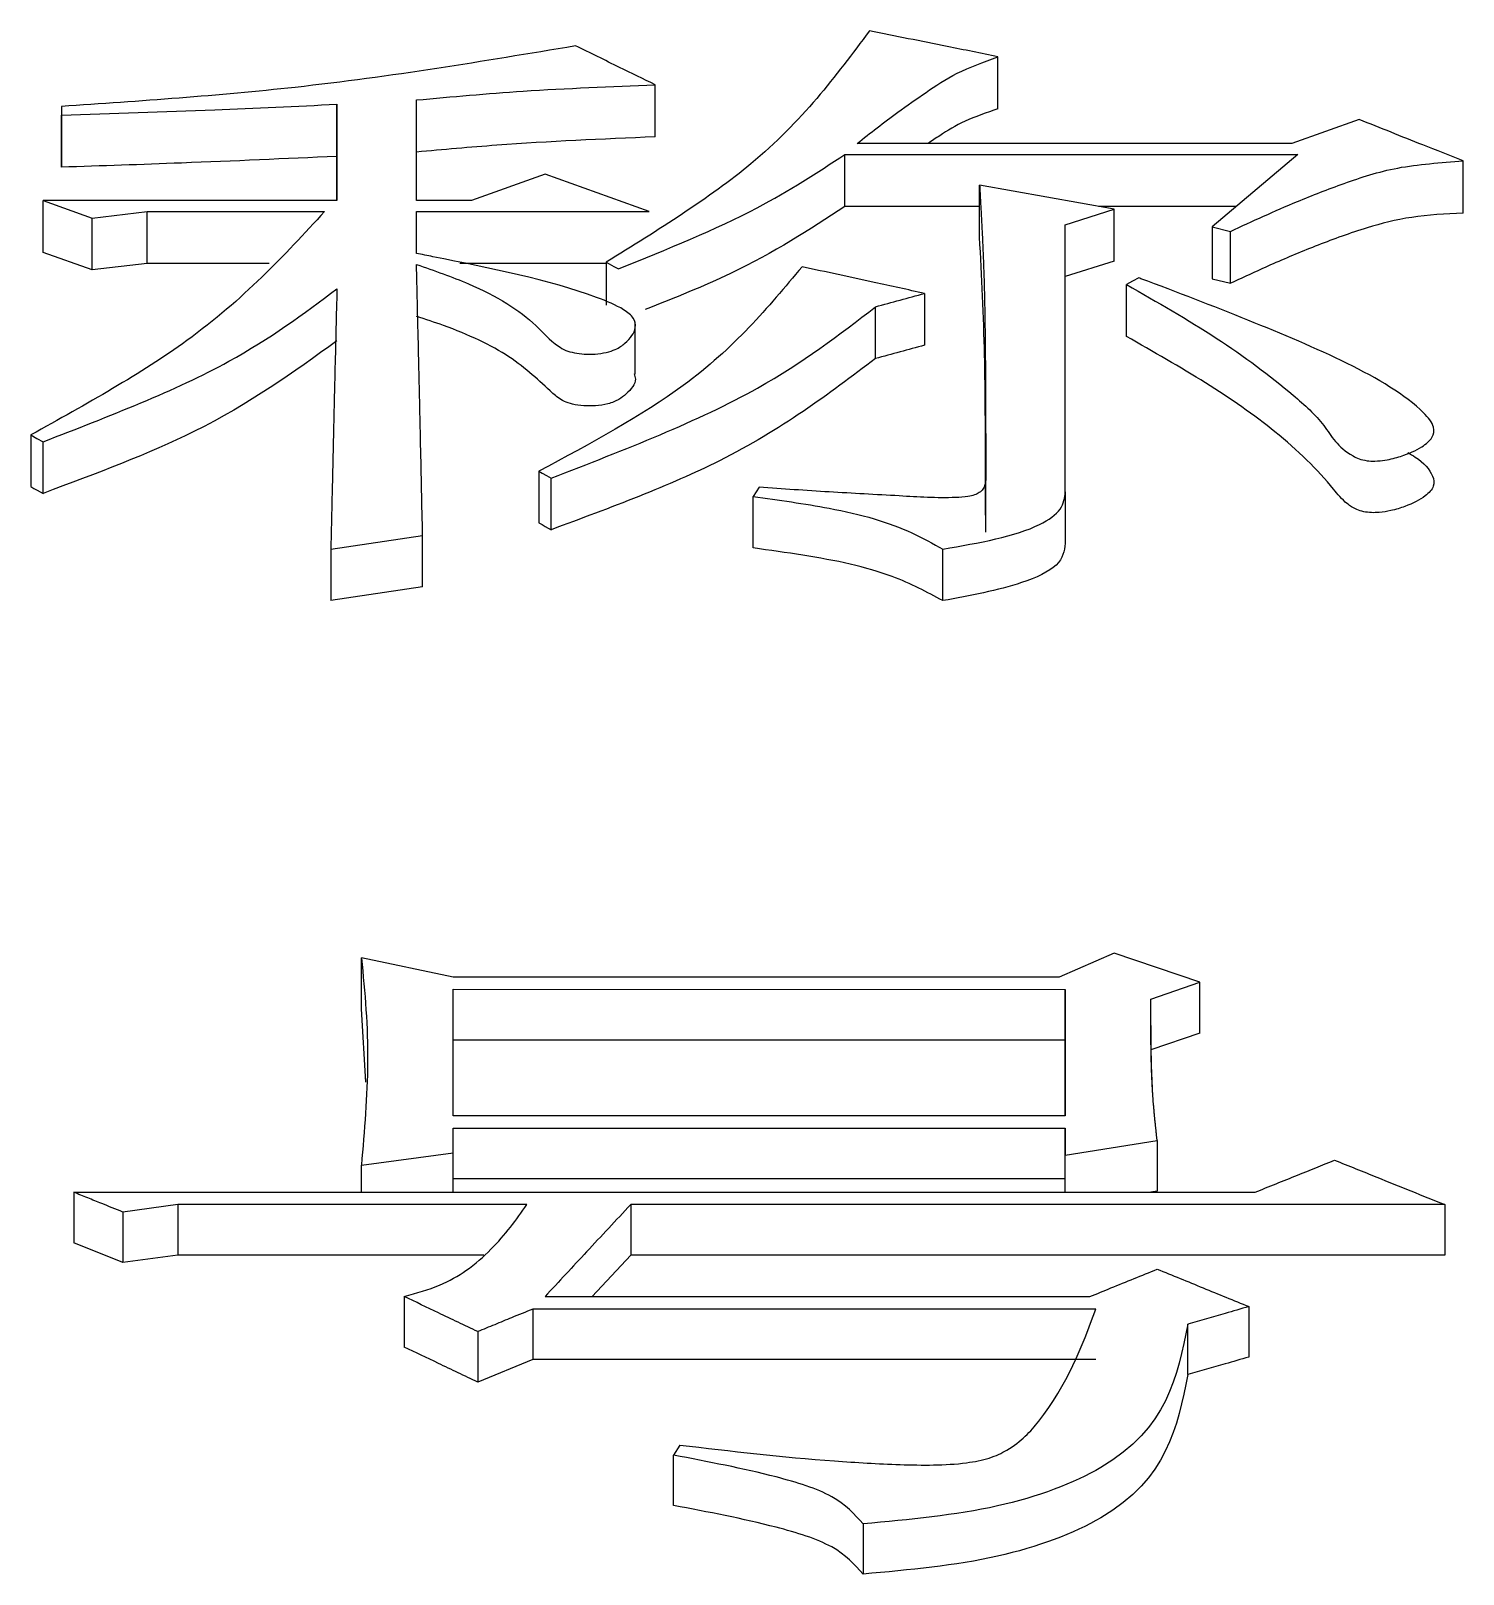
# Model space of a CAD drawing. Header units: millimetres. Extents: x 2251 to 4395, y 932 to 2449.
# Drawn here: x 2746.533 to 2749.064, y 2281.729 to 2284.456 of the extents above; entities that cross this region are included whole.
import ezdxf

# ---------------------------------------------------------------- set-up
doc = ezdxf.new("R2010")
doc.units = ezdxf.units.MM

msp = doc.modelspace()

# ---------------------------------------------------------------- linework, layer by layer
at = {"color": 7, "linetype": 'Continuous', "lineweight": 25}
for p, q in [((2747.6361, 2284.2691), (2747.6361, 2284.3612)), ((2746.5868, 2284.3229), (2746.5868, 2284.3075)), ((2746.5868, 2284.3229), (2746.5868, 2284.2309)), ((2747.0736, 2284.3267), (2747.0736, 2284.1568)), ((2747.0736, 2284.2347), (2747.0736, 2284.3267)), ((2747.2142, 2284.1568), (2747.2142, 2284.3344)), ((2746.5868, 2284.2155), (2746.5868, 2284.3075)), ((2748.8801, 2284.2998), (2748.7611, 2284.2574)), ((2747.0736, 2284.1568), (2747.0736, 2284.2347)), ((2747.9714, 2284.1462), (2747.9714, 2284.2381)), ((2747.9714, 2284.2381), (2748.7719, 2284.2381)), ((2748.7611, 2284.2574), (2747.9931, 2284.2574)), ((2748.7719, 2284.2381), (2748.6205, 2284.11)), ((2746.5868, 2284.2309), (2746.5868, 2284.2155)), ((2749.064, 2284.1346), (2749.064, 2284.2265)), ((2747.4414, 2284.2033), (2747.3116, 2284.1568)), ((2747.6253, 2284.1373), (2747.4414, 2284.2033)), ((2748.4474, 2284.1412), (2748.2094, 2284.1839)), ((2748.2094, 2284.0921), (2748.2094, 2284.1839)), ((2746.5544, 2284.1568), (2746.6409, 2284.1257)), ((2747.0736, 2284.1568), (2746.5544, 2284.1568)), ((2746.5544, 2284.065), (2746.5544, 2284.1568)), ((2747.3116, 2284.1568), (2747.2142, 2284.1568)), ((2746.6409, 2284.1257), (2746.7383, 2284.1374)), ((2746.6409, 2284.0339), (2746.6409, 2284.1257)), ((2746.7383, 2284.1374), (2747.0519, 2284.1373)), ((2747.2142, 2284.1373), (2747.6253, 2284.1373)), ((2747.2142, 2284.0632), (2747.2142, 2284.1373)), ((2748.2094, 2284.1462), (2747.9714, 2284.1462)), ((2748.3609, 2284.1139), (2748.4474, 2284.1412)), ((2748.6633, 2284.1462), (2748.4194, 2284.1462)), ((2748.4474, 2284.0494), (2748.4474, 2284.1412)), ((2748.3609, 2283.6419), (2748.3609, 2284.1139)), ((2748.6205, 2284.11), (2748.6529, 2284.1022)), ((2748.6205, 2284.11), (2748.6205, 2284.0183)), ((2748.6529, 2284.0105), (2748.6529, 2284.1022)), ((2746.6409, 2284.0339), (2746.5544, 2284.065)), ((2746.7383, 2284.0456), (2746.6409, 2284.0339)), ((2746.954, 2284.0456), (2746.7383, 2284.0456)), ((2747.5495, 2284.0456), (2747.2908, 2284.0456)), ((2747.5495, 2284.0475), (2747.5495, 2283.9716)), ((2748.4474, 2284.0494), (2748.3609, 2284.0222)), ((2748.6205, 2284.0183), (2748.6529, 2284.0105)), ((2748.1121, 2283.9925), (2748.1121, 2283.9009)), ((2748.469, 2283.9166), (2748.469, 2284.0082)), ((2748.0255, 2283.8773), (2748.0255, 2283.9689)), ((2747.6008, 2283.9328), (2747.6008, 2283.9423)), ((2747.6008, 2283.8497), (2747.6008, 2283.9318)), ((2746.5327, 2283.7424), (2746.5327, 2283.6512)), ((2746.5543, 2283.6392), (2746.5543, 2283.7304)), ((2747.4306, 2283.6782), (2747.4305, 2283.587)), ((2747.4522, 2283.575), (2747.4522, 2283.6661)), ((2748.2202, 2283.5709), (2748.2202, 2283.662)), ((2747.82, 2283.6499), (2747.8092, 2283.6338)), ((2748.3609, 2283.6419), (2748.3609, 2283.5507)), ((2747.0628, 2283.5407), (2747.225, 2283.565)), ((2747.225, 2283.474), (2747.225, 2283.565)), ((2747.0628, 2283.5407), (2747.0628, 2283.4497)), ((2748.1445, 2283.4497), (2748.1445, 2283.5406)), ((2747.225, 2283.474), (2747.0628, 2283.4497)), ((2747.1169, 2282.7283), (2747.1169, 2282.8183)), ((2747.2791, 2282.7842), (2747.1169, 2282.8183)), ((2748.4474, 2282.8268), (2748.3501, 2282.7842)), ((2748.5989, 2282.7756), (2748.4474, 2282.8268)), ((2748.3501, 2282.7842), (2747.2791, 2282.7842)), ((2747.2791, 2282.7629), (2748.3609, 2282.7628)), ((2747.2792, 2282.5391), (2747.2791, 2282.7629)), ((2748.3609, 2282.7628), (2748.3609, 2282.5391)), ((2748.3609, 2282.6729), (2748.3609, 2282.7628)), ((2748.5123, 2282.7457), (2748.5989, 2282.7756)), ((2748.5989, 2282.6856), (2748.5989, 2282.7756)), ((2748.5123, 2282.7264), (2748.5123, 2282.7457)), ((2747.1247, 2282.599), (2747.1169, 2282.7283)), ((2748.5989, 2282.6856), (2748.5123, 2282.6558)), ((2748.3609, 2282.6729), (2747.2791, 2282.6729)), ((2748.3609, 2282.5391), (2748.3609, 2282.6729)), ((2748.3609, 2282.5391), (2747.2792, 2282.5391)), ((2747.2792, 2282.5174), (2748.3609, 2282.5174)), ((2747.2792, 2282.474), (2747.2792, 2282.5174)), ((2748.3609, 2282.5174), (2748.3609, 2282.4696)), ((2748.3609, 2282.4278), (2748.3609, 2282.5174)), ((2748.3609, 2282.4696), (2748.5231, 2282.4957)), ((2748.5231, 2282.4957), (2748.5231, 2282.4061)), ((2747.1169, 2282.4523), (2747.2792, 2282.474)), ((2747.2792, 2282.4043), (2747.2792, 2282.474)), ((2748.3609, 2282.4043), (2748.3609, 2282.4696)), ((2747.1169, 2282.4043), (2747.1169, 2282.4523)), ((2748.3609, 2282.4278), (2747.2792, 2282.4278)), ((2748.3609, 2282.4043), (2748.3609, 2282.4278)), ((2748.5231, 2282.4061), (2748.5118, 2282.4043)), ((2746.6085, 2282.4043), (2748.6962, 2282.4043)), ((2746.6085, 2282.4043), (2746.6085, 2282.3148)), ((2746.7924, 2282.3825), (2746.695, 2282.3693)), ((2747.409, 2282.3824), (2746.7924, 2282.3825)), ((2746.7924, 2282.3825), (2746.7924, 2282.293)), ((2749.0316, 2282.3824), (2747.5929, 2282.3824)), ((2747.5929, 2282.3824), (2747.5929, 2282.293)), ((2749.0316, 2282.3824), (2749.0316, 2282.2929)), ((2746.695, 2282.3693), (2746.695, 2282.2799)), ((2746.695, 2282.2799), (2746.6085, 2282.3148)), ((2746.7924, 2282.293), (2746.695, 2282.2799)), ((2747.3334, 2282.293), (2746.7924, 2282.293)), ((2747.5929, 2282.293), (2747.5247, 2282.2199)), ((2749.0316, 2282.2929), (2747.5929, 2282.293)), ((2747.1926, 2282.2199), (2747.1926, 2282.1307)), ((2747.4414, 2282.2199), (2748.4042, 2282.2199)), ((2748.415, 2282.1978), (2747.4198, 2282.1978)), ((2747.4198, 2282.1978), (2747.4198, 2282.1086)), ((2748.6854, 2282.2022), (2748.6854, 2282.113)), ((2748.5772, 2282.0821), (2748.5772, 2282.1713)), ((2747.3224, 2282.158), (2747.3224, 2282.0688)), ((2747.4198, 2282.1086), (2747.3224, 2282.0688)), ((2748.415, 2282.1086), (2747.4198, 2282.1086)), ((2747.6794, 2281.9576), (2747.6686, 2281.9397)), ((2747.6686, 2281.8508), (2747.6686, 2281.9397)), ((2748.0039, 2281.8182), (2748.0039, 2281.7295))]:
    msp.add_line(p, q, dxfattribs=at)
at = {"color": 7, "linetype": 'Continuous', "lineweight": 25, "flags": 128}
for points in [[(2746.7383, 2284.0456), (2746.7383, 2284.0685), (2746.7383, 2284.0915), (2746.7383, 2284.1144), (2746.7383, 2284.1374)], [(2747.5495, 2284.0475), (2747.555, 2284.0445), (2747.5631, 2284.0402), (2747.5712, 2284.0358)], [(2748.4906, 2284.02), (2748.4798, 2284.0141), (2748.469, 2284.0082)], [(2746.5327, 2283.7424), (2746.5435, 2283.7364), (2746.5543, 2283.7304)], [(2747.4306, 2283.6782), (2747.4361, 2283.6751), (2747.4441, 2283.6706), (2747.4522, 2283.6661)], [(2746.5327, 2283.6512), (2746.5382, 2283.6481), (2746.5437, 2283.6451), (2746.5543, 2283.6392)], [(2747.8092, 2283.5427), (2747.8092, 2283.5797), (2747.8092, 2283.6068), (2747.8092, 2283.6338)], [(2747.4306, 2283.587), (2747.4361, 2283.5839), (2747.4416, 2283.5809), (2747.4522, 2283.575)]]:
    msp.add_lwpolyline(points, dxfattribs=at)
at = {"color": 7, "linetype": 'Continuous', "lineweight": 25}
for points, knots in [([(2748.0147, 2284.4564), (2747.9552, 2284.3765), (2747.8483, 2284.233), (2747.6412, 2284.1045), (2747.5495, 2284.0475)], [0, 0, 0, 0, 0.556899, 1, 1, 1, 1]), ([(2748.2419, 2284.4108), (2748.212, 2284.4168), (2748.1591, 2284.4274), (2748.0834, 2284.4427), (2748.0376, 2284.4518), (2748.0147, 2284.4564)], [0, 0, 0, 0, 0.394861, 0.69743, 1, 1, 1, 1]), ([(2747.4954, 2284.4299), (2747.3323, 2284.4026), (2747.0395, 2284.3536), (2746.7257, 2284.3323), (2746.5868, 2284.3229)], [0, 0, 0, 0, 0.557097, 1, 1, 1, 1]), ([(2747.6361, 2284.3612), (2747.6151, 2284.3714), (2747.5811, 2284.388), (2747.5343, 2284.4109), (2747.5084, 2284.4236), (2747.4954, 2284.4299)], [0, 0, 0, 0, 0.4477993, 0.7238996, 1, 1, 1, 1]), ([(2747.9931, 2284.2574), (2748.0165, 2284.276), (2748.0551, 2284.3065), (2748.1146, 2284.3477), (2748.1663, 2284.3828), (2748.2166, 2284.4014), (2748.2419, 2284.4108)], [0, 0, 0, 0, 0.337761, 0.556951, 0.777135, 1, 1, 1, 1]), ([(2748.2419, 2284.3187), (2748.2419, 2284.3264), (2748.2419, 2284.3419), (2748.2419, 2284.3726), (2748.2419, 2284.3956), (2748.2419, 2284.4108)], [0, 0, 0, 0, 0.2525, 0.505, 1, 1, 1, 1]), ([(2747.2142, 2284.3344), (2747.2768, 2284.34), (2747.4159, 2284.3525), (2747.5579, 2284.3581), (2747.6361, 2284.3612)], [0, 0, 0, 0, 0.449849, 1, 1, 1, 1]), ([(2746.5868, 2284.3075), (2746.6771, 2284.3105), (2746.8396, 2284.316), (2747.0016, 2284.3234), (2747.0736, 2284.3267)], [0, 0, 0, 0, 0.555754, 1, 1, 1, 1]), ([(2748.2419, 2284.3187), (2748.2216, 2284.3117), (2748.1814, 2284.2979), (2748.1452, 2284.2756), (2748.1251, 2284.262), (2748.1183, 2284.2574)], [0, 0, 0, 0, 0.401498, 0.797434, 1, 1, 1, 1]), ([(2749.064, 2284.2265), (2749.0403, 2284.236), (2748.9978, 2284.2529), (2748.9365, 2284.2773), (2748.8989, 2284.2923), (2748.8801, 2284.2998)], [0, 0, 0, 0, 0.386102, 0.693051, 1, 1, 1, 1]), ([(2747.6361, 2284.2691), (2747.5425, 2284.2651), (2747.4006, 2284.259), (2747.2615, 2284.2466), (2747.2142, 2284.2423)], [0, 0, 0, 0, 0.659861, 1, 1, 1, 1]), ([(2747.0736, 2284.2347), (2746.9822, 2284.2305), (2746.8202, 2284.2232), (2746.6576, 2284.2179), (2746.5868, 2284.2155)], [0, 0, 0, 0, 0.564211, 1, 1, 1, 1]), ([(2747.5712, 2284.0358), (2747.6572, 2284.0706), (2747.8101, 2284.1325), (2747.9224, 2284.206), (2747.9714, 2284.2381)], [0, 0, 0, 0, 0.563218, 1, 1, 1, 1]), ([(2748.6529, 2284.1022), (2748.6916, 2284.1201), (2748.7555, 2284.1496), (2748.8528, 2284.1873), (2748.9451, 2284.218), (2749.024, 2284.2237), (2749.064, 2284.2265)], [0, 0, 0, 0, 0.335019, 0.553277, 0.774167, 1, 1, 1, 1]), ([(2748.2094, 2284.1839), (2748.2096, 2284.1809), (2748.2099, 2284.1747), (2748.2104, 2284.1655), (2748.2109, 2284.1563), (2748.2114, 2284.1471), (2748.2119, 2284.1379), (2748.2123, 2284.1302), (2748.2127, 2284.1225), (2748.2131, 2284.1148), (2748.2136, 2284.1055), (2748.2142, 2284.0932), (2748.2149, 2284.0777), (2748.2157, 2284.0592), (2748.2163, 2284.0437), (2748.2169, 2284.0282), (2748.2174, 2284.0127), (2748.2179, 2283.994), (2748.2182, 2283.9784), (2748.2185, 2283.9629), (2748.2187, 2283.9473), (2748.219, 2283.9285), (2748.2192, 2283.9129), (2748.2193, 2283.8972), (2748.2195, 2283.8815), (2748.2197, 2283.8564), (2748.2199, 2283.825), (2748.22, 2283.7966), (2748.2201, 2283.7792), (2748.2201, 2283.7713), (2748.2201, 2283.7634), (2748.2201, 2283.7555), (2748.2201, 2283.7476), (2748.2202, 2283.7397), (2748.2202, 2283.7302), (2748.2202, 2283.7222), (2748.2202, 2283.7167), (2748.2202, 2283.7127), (2748.2202, 2283.7087), (2748.2202, 2283.7048), (2748.2202, 2283.7008), (2748.2202, 2283.6968), (2748.2202, 2283.6921), (2748.2202, 2283.6881), (2748.2202, 2283.6841), (2748.2202, 2283.6801), (2748.2202, 2283.6754), (2748.2202, 2283.6714), (2748.2202, 2283.6669), (2748.2202, 2283.6641), (2748.2202, 2283.662)], [0, 0, 0, 0, 0.0179705, 0.035941, 0.0539114, 0.0718819, 0.0898524, 0.1078229, 0.1168081, 0.1347786, 0.152749, 0.1707195, 0.2066605, 0.2426014, 0.2785424, 0.2965129, 0.3324539, 0.3683948, 0.4043358, 0.4223063, 0.4582472, 0.4941882, 0.5301291, 0.5480996, 0.5840406, 0.6199815, 0.6918635, 0.7637454, 0.7817158, 0.7907011, 0.8086716, 0.826642, 0.8356273, 0.8535978, 0.8715682, 0.8895387, 0.8985239, 0.9030166, 0.9120018, 0.920987, 0.9254797, 0.9344649, 0.9434501, 0.9524354, 0.956928, 0.9659132, 0.9748985, 0.9838837, 0.9883763, 1, 1, 1, 1]), ([(2747.0519, 2284.1373), (2746.9801, 2284.0595), (2746.8511, 2283.9195), (2746.6306, 2283.7969), (2746.5327, 2283.7424)], [0, 0, 0, 0, 0.55626, 1, 1, 1, 1]), ([(2747.9714, 2284.1462), (2747.9088, 2284.1053), (2747.8083, 2284.0394), (2747.6704, 2283.9847), (2747.6183, 2283.964)], [0, 0, 0, 0, 0.621969, 1, 1, 1, 1]), ([(2749.064, 2284.1346), (2749.0329, 2284.1329), (2748.9713, 2284.1296), (2748.886, 2284.1072), (2748.8072, 2284.0784), (2748.7278, 2284.0452), (2748.6779, 2284.022), (2748.6529, 2284.0105)], [0, 0, 0, 0, 0.175416, 0.347585, 0.56656, 0.783731, 1, 1, 1, 1]), ([(2748.2202, 2283.5709), (2748.2201, 2283.6328), (2748.2198, 2283.7373), (2748.2188, 2283.9116), (2748.213, 2284.0225), (2748.2094, 2284.0921)], [0, 0, 0, 0, 0.351751, 0.593192, 1, 1, 1, 1]), ([(2747.2142, 2284.0436), (2747.2458, 2284.0327), (2747.3327, 2284.0026), (2747.4153, 2283.9516), (2747.4507, 2283.9078), (2747.4766, 2283.892), (2747.4927, 2283.8871), (2747.5109, 2283.8849), (2747.5306, 2283.8851), (2747.5501, 2283.8878), (2747.5692, 2283.8942), (2747.5897, 2283.9089), (2747.6034, 2283.9279), (2747.6, 2283.949), (2747.5769, 2283.9679), (2747.4702, 2284.0119), (2747.3352, 2284.0391), (2747.2239, 2284.0613), (2747.2142, 2284.0632)], [0, 0, 0, 0, 0.104817, 0.288489, 0.371154, 0.389962, 0.405383, 0.420813, 0.436756, 0.454227, 0.471615, 0.498268, 0.557765, 0.592477, 0.62706, 0.687172, 0.972715, 1, 1, 1, 1]), ([(2747.225, 2283.565), (2747.2239, 2283.6184), (2747.2224, 2283.6851), (2747.2207, 2283.7644), (2747.22, 2283.7974), (2747.2192, 2283.8302), (2747.2186, 2283.8565), (2747.2179, 2283.8892), (2747.2173, 2283.9154), (2747.2166, 2283.9414), (2747.2162, 2283.961), (2747.2158, 2283.9772), (2747.2154, 2283.9935), (2747.2151, 2284.0064), (2747.2148, 2284.0194), (2747.2145, 2284.0307), (2747.2143, 2284.0388), (2747.2142, 2284.0436)], [0, 0, 0, 0, 0.329938, 0.412422, 0.494907, 0.536149, 0.618633, 0.659875, 0.74236, 0.783602, 0.824844, 0.866086, 0.886707, 0.927949, 0.94857, 0.969192, 1, 1, 1, 1]), ([(2747.8956, 2284.0397), (2747.8356, 2283.9677), (2747.7274, 2283.8381), (2747.5219, 2283.7274), (2747.4305, 2283.6782)], [0, 0, 0, 0, 0.555457, 1, 1, 1, 1]), ([(2748.1121, 2283.9925), (2748.0825, 2283.999), (2748.0316, 2284.0101), (2747.9595, 2284.0258), (2747.9169, 2284.035), (2747.8957, 2284.0397)], [0, 0, 0, 0, 0.410172, 0.705086, 1, 1, 1, 1]), ([(2748.469, 2284.0082), (2748.5234, 2283.9772), (2748.6323, 2283.9151), (2748.745, 2283.8304), (2748.8228, 2283.7605), (2748.842, 2283.7185), (2748.8796, 2283.7001), (2748.8931, 2283.6966), (2748.9096, 2283.6959), (2748.9307, 2283.6982), (2748.9609, 2283.706), (2748.9906, 2283.7197), (2749.0117, 2283.7377), (2749.0142, 2283.7591), (2748.9745, 2283.8063), (2748.8628, 2283.8712), (2748.6836, 2283.9462), (2748.5574, 2283.9952), (2748.4919, 2284.0195), (2748.4906, 2284.02)], [0, 0, 0, 0, 0.146382, 0.292955, 0.366204, 0.439427, 0.447746, 0.45616, 0.463429, 0.472823, 0.489455, 0.518149, 0.540935, 0.563855, 0.597101, 0.728178, 0.861562, 0.99717, 1, 1, 1, 1]), ([(2746.5543, 2283.7304), (2746.6714, 2283.7756), (2746.8788, 2283.8557), (2747.0145, 2283.9565), (2747.0736, 2284.0004)], [0, 0, 0, 0, 0.56439, 1, 1, 1, 1]), ([(2747.0736, 2284.0004), (2747.0725, 2283.9542), (2747.0712, 2283.9022), (2747.0696, 2283.8381), (2747.0689, 2283.8089), (2747.0681, 2283.7738), (2747.0673, 2283.7386), (2747.0665, 2283.7033), (2747.0657, 2283.668), (2747.065, 2283.6384), (2747.0646, 2283.6177), (2747.0642, 2283.6029), (2747.0639, 2283.588), (2747.0635, 2283.5732), (2747.0633, 2283.5613), (2747.063, 2283.5515), (2747.0629, 2283.5446), (2747.0628, 2283.5407)], [0, 0, 0, 0, 0.305862, 0.344095, 0.42056, 0.497026, 0.573491, 0.649956, 0.726422, 0.802887, 0.84112, 0.860236, 0.898469, 0.936701, 0.955818, 0.974934, 1, 1, 1, 1]), ([(2748.0255, 2283.9689), (2748.0399, 2283.9728), (2748.0688, 2283.9807), (2748.0976, 2283.9886), (2748.1121, 2283.9925)], [0, 0, 0, 0, 0.499999, 1, 1, 1, 1]), ([(2747.4522, 2283.6661), (2747.5827, 2283.7166), (2747.814, 2283.8061), (2747.9613, 2283.9195), (2748.0255, 2283.9689)], [0, 0, 0, 0, 0.564262, 1, 1, 1, 1]), ([(2747.599, 2283.8502), (2747.6, 2283.8472), (2747.6039, 2283.8352), (2747.5907, 2283.8196), (2747.5728, 2283.8049), (2747.5544, 2283.7971), (2747.5315, 2283.7936), (2747.5095, 2283.7935), (2747.49, 2283.7962), (2747.4695, 2283.8035), (2747.4354, 2283.833), (2747.3859, 2283.8826), (2747.2926, 2283.9262), (2747.2303, 2283.9467), (2747.2142, 2283.952)], [0, 0, 0, 0, 0.03217, 0.130443, 0.169493, 0.209, 0.243133, 0.273005, 0.30335, 0.330697, 0.38979, 0.648371, 0.90947, 1, 1, 1, 1]), ([(2747.0736, 2283.9088), (2746.9966, 2283.8531), (2746.858, 2283.7527), (2746.6478, 2283.6741), (2746.5543, 2283.6392)], [0, 0, 0, 0, 0.554907, 1, 1, 1, 1]), ([(2748.966, 2283.7115), (2748.9706, 2283.7088), (2748.9918, 2283.6963), (2749.0102, 2283.6759), (2749.0143, 2283.6516), (2748.9971, 2283.6324), (2748.9689, 2283.618), (2748.9393, 2283.6089), (2748.9185, 2283.6054), (2748.9017, 2283.6048), (2748.8874, 2283.6066), (2748.8721, 2283.6118), (2748.852, 2283.6251), (2748.815, 2283.6729), (2748.7402, 2283.7462), (2748.6113, 2283.8354), (2748.5165, 2283.8895), (2748.469, 2283.9166)], [0, 0, 0, 0, 0.019935, 0.092126, 0.128452, 0.164994, 0.212308, 0.23785, 0.255737, 0.26718, 0.278732, 0.291669, 0.31574, 0.371395, 0.593339, 0.795955, 1, 1, 1, 1]), ([(2748.1121, 2283.9009), (2748.0976, 2283.897), (2748.0688, 2283.8892), (2748.0399, 2283.8813), (2748.0255, 2283.8774)], [0, 0, 0, 0, 0.500001, 1, 1, 1, 1]), ([(2748.0255, 2283.8774), (2747.9423, 2283.8145), (2747.7923, 2283.7012), (2747.5569, 2283.6138), (2747.4522, 2283.575)], [0, 0, 0, 0, 0.55488, 1, 1, 1, 1]), ([(2748.2201, 2283.662), (2748.2195, 2283.6568), (2748.2187, 2283.6494), (2748.2101, 2283.6408), (2748.2008, 2283.6362), (2748.1864, 2283.6329), (2748.1413, 2283.63), (2748.059, 2283.6355), (2747.9435, 2283.6413), (2747.8612, 2283.6471), (2747.82, 2283.6499)], [0, 0, 0, 0, 0.083125, 0.11875, 0.147804, 0.176837, 0.225893, 0.446677, 0.723242, 1, 1, 1, 1]), ([(2747.8092, 2283.6338), (2747.8545, 2283.6274), (2747.9287, 2283.617), (2748.0246, 2283.5956), (2748.0913, 2283.5702), (2748.1269, 2283.5504), (2748.1445, 2283.5406)], [0, 0, 0, 0, 0.347242, 0.568885, 0.786213, 1, 1, 1, 1]), ([(2748.1445, 2283.5406), (2748.2087, 2283.5518), (2748.2968, 2283.5672), (2748.3573, 2283.6109), (2748.3597, 2283.6316), (2748.3609, 2283.6419)], [0, 0, 0, 0, 0.574092, 0.788689, 1, 1, 1, 1]), ([(2748.1445, 2283.4497), (2748.1165, 2283.4647), (2748.0699, 2283.4897), (2747.9818, 2283.5154), (2747.8971, 2283.5304), (2747.8385, 2283.5386), (2747.8092, 2283.5427)], [0, 0, 0, 0, 0.3313615, 0.5507854, 0.7747187, 1, 1, 1, 1]), ([(2748.3609, 2283.5507), (2748.3589, 2283.5375), (2748.3549, 2283.5106), (2748.2711, 2283.473), (2748.1931, 2283.4586), (2748.1445, 2283.4497)], [0, 0, 0, 0, 0.2685744, 0.5449192, 1, 1, 1, 1]), ([(2747.1169, 2282.8183), (2747.1199, 2282.7879), (2747.126, 2282.7269), (2747.13, 2282.6052), (2747.1221, 2282.5132), (2747.1169, 2282.4523)], [0, 0, 0, 0, 0.252085, 0.504198, 1, 1, 1, 1]), ([(2748.5231, 2282.4957), (2748.5229, 2282.4978), (2748.5225, 2282.5019), (2748.5218, 2282.5082), (2748.5212, 2282.5144), (2748.5205, 2282.5206), (2748.5199, 2282.5268), (2748.5192, 2282.533), (2748.5187, 2282.5382), (2748.5182, 2282.5434), (2748.5178, 2282.5486), (2748.5172, 2282.5548), (2748.5165, 2282.5631), (2748.5159, 2282.5713), (2748.5153, 2282.5796), (2748.5149, 2282.5858), (2748.5145, 2282.5941), (2748.5141, 2282.6023), (2748.5137, 2282.6106), (2748.5135, 2282.6168), (2748.5132, 2282.625), (2748.5129, 2282.6333), (2748.5127, 2282.6415), (2748.5125, 2282.6497), (2748.5124, 2282.658), (2748.5123, 2282.6662), (2748.5123, 2282.6724), (2748.5122, 2282.6785), (2748.5122, 2282.6847), (2748.5122, 2282.6898), (2748.5122, 2282.6939), (2748.5122, 2282.6981), (2748.5122, 2282.7022), (2748.5122, 2282.7063), (2748.5122, 2282.7093), (2748.5122, 2282.7124), (2748.5122, 2282.7165), (2748.5122, 2282.7206), (2748.5122, 2282.7247), (2748.5122, 2282.7288), (2748.5123, 2282.7329), (2748.5123, 2282.737), (2748.5123, 2282.7409), (2748.5123, 2282.7438), (2748.5123, 2282.7457)], [0, 0, 0, 0, 0.024742, 0.049483, 0.074225, 0.098967, 0.123709, 0.14845, 0.173192, 0.185563, 0.210305, 0.235047, 0.259788, 0.309272, 0.334014, 0.358756, 0.383497, 0.432981, 0.457723, 0.482464, 0.507206, 0.55669, 0.581432, 0.606173, 0.655657, 0.680399, 0.70514, 0.729882, 0.754624, 0.779366, 0.791736, 0.804107, 0.828849, 0.84122, 0.853591, 0.865962, 0.878333, 0.903074, 0.915445, 0.927816, 0.952558, 0.964929, 0.9773, 1, 1, 1, 1]), ([(2748.515, 2282.5848), (2748.5142, 2282.6023), (2748.5124, 2282.6422), (2748.5123, 2282.697), (2748.5123, 2282.7276)], [0, 0, 0, 0, 0.441321, 1, 1, 1, 1]), ([(2748.6962, 2282.4043), (2748.7087, 2282.4093), (2748.7337, 2282.4194), (2748.7805, 2282.4383), (2748.8149, 2282.4521), (2748.8368, 2282.4609)], [0, 0, 0, 0, 0.266245, 0.532491, 1, 1, 1, 1]), ([(2748.8368, 2282.4609), (2748.8618, 2282.4509), (2748.9067, 2282.4328), (2748.9716, 2282.4066), (2749.0116, 2282.3905), (2749.0316, 2282.3824)], [0, 0, 0, 0, 0.384573, 0.692287, 1, 1, 1, 1]), ([(2746.695, 2282.3693), (2746.6827, 2282.3743), (2746.6621, 2282.3827), (2746.6332, 2282.3943), (2746.6167, 2282.401), (2746.6085, 2282.4043)], [0, 0, 0, 0, 0.42836, 0.71418, 1, 1, 1, 1]), ([(2747.1926, 2282.2199), (2747.2143, 2282.2261), (2747.2571, 2282.2382), (2747.3076, 2282.2679), (2747.3469, 2282.3031), (2747.3815, 2282.3424), (2747.3998, 2282.3691), (2747.409, 2282.3824)], [0, 0, 0, 0, 0.176065, 0.348002, 0.566634, 0.783694, 1, 1, 1, 1]), ([(2747.5929, 2282.3824), (2747.5799, 2282.3686), (2747.5539, 2282.3408), (2747.5034, 2282.2867), (2747.4659, 2282.2463), (2747.4414, 2282.2199)], [0, 0, 0, 0, 0.257226, 0.514452, 1, 1, 1, 1]), ([(2748.4042, 2282.2199), (2748.4166, 2282.225), (2748.4427, 2282.2356), (2748.4824, 2282.2518), (2748.5096, 2282.2628), (2748.5231, 2282.2684)], [0, 0, 0, 0, 0.314653, 0.657326, 1, 1, 1, 1]), ([(2748.5231, 2282.2684), (2748.5502, 2282.2574), (2748.6043, 2282.2354), (2748.6584, 2282.2133), (2748.6854, 2282.2022)], [0, 0, 0, 0, 0.499999, 1, 1, 1, 1]), ([(2747.3224, 2282.158), (2747.3109, 2282.1636), (2747.2877, 2282.1746), (2747.2444, 2282.1953), (2747.2127, 2282.2104), (2747.1926, 2282.2199)], [0, 0, 0, 0, 0.267463, 0.534927, 1, 1, 1, 1]), ([(2747.4198, 2282.1978), (2747.4073, 2282.1927), (2747.3848, 2282.1836), (2747.3524, 2282.1703), (2747.3324, 2282.1621), (2747.3224, 2282.158)], [0, 0, 0, 0, 0.384577, 0.692288, 1, 1, 1, 1]), ([(2747.6794, 2281.9576), (2747.7702, 2281.947), (2747.8988, 2281.9319), (2748.0685, 2281.9223), (2748.1634, 2281.9211), (2748.228, 2281.9335), (2748.2777, 2281.9575), (2748.358, 2282.0457), (2748.39, 2282.1311), (2748.415, 2282.1978)], [0, 0, 0, 0, 0.238484, 0.337767, 0.43778, 0.475122, 0.512592, 0.618725, 1, 1, 1, 1]), ([(2748.6854, 2282.2022), (2748.6713, 2282.1982), (2748.6463, 2282.191), (2748.6102, 2282.1807), (2748.5882, 2282.1744), (2748.5772, 2282.1713)], [0, 0, 0, 0, 0.39043, 0.695215, 1, 1, 1, 1]), ([(2748.5772, 2282.1713), (2748.5591, 2282.0791), (2748.5336, 2281.9492), (2748.2444, 2281.8405), (2748.0853, 2281.8258), (2748.0039, 2281.8182)], [0, 0, 0, 0, 0.544628, 0.767125, 1, 1, 1, 1]), ([(2747.3224, 2282.0688), (2747.3108, 2282.0744), (2747.2877, 2282.0854), (2747.2444, 2282.106), (2747.2127, 2282.1211), (2747.1926, 2282.1307)], [0, 0, 0, 0, 0.267647, 0.535294, 1, 1, 1, 1]), ([(2748.6854, 2282.113), (2748.6713, 2282.109), (2748.6463, 2282.1018), (2748.6102, 2282.0915), (2748.5882, 2282.0852), (2748.5772, 2282.0821)], [0, 0, 0, 0, 0.390574, 0.695287, 1, 1, 1, 1]), ([(2748.5772, 2282.0821), (2748.5591, 2281.99), (2748.5335, 2281.8603), (2748.2443, 2281.7517), (2748.0853, 2281.737), (2748.0039, 2281.7295)], [0, 0, 0, 0, 0.544404, 0.766963, 1, 1, 1, 1]), ([(2748.0039, 2281.8182), (2747.9883, 2281.8353), (2747.9563, 2281.8704), (2747.8288, 2281.9092), (2747.7297, 2281.928), (2747.6686, 2281.9397)], [0, 0, 0, 0, 0.267599, 0.548584, 1, 1, 1, 1]), ([(2748.0039, 2281.7295), (2747.9883, 2281.7466), (2747.9562, 2281.7816), (2747.8288, 2281.8203), (2747.7297, 2281.8392), (2747.6686, 2281.8508)], [0, 0, 0, 0, 0.267465, 0.548457, 1, 1, 1, 1])]:
    msp.add_open_spline(points, degree=3, knots=knots, dxfattribs=at)

doc.saveas('drawing.dxf')
